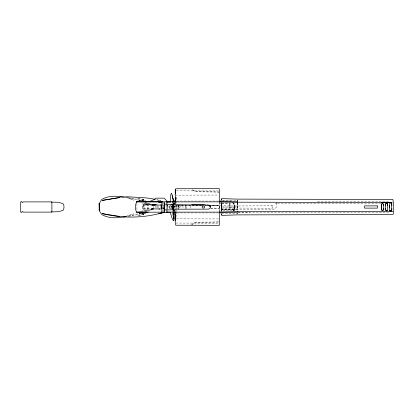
<?xml version="1.0" encoding="UTF-8"?>
<svg xmlns="http://www.w3.org/2000/svg" width="414" height="414" viewBox="0 0 414 414"><rect width="100%" height="100%" fill="white"/><g stroke="black" fill="none" stroke-linecap="round" stroke-linejoin="round"><path stroke-width="0.31" stroke-dasharray="2.07 1.55" d="M163.339 208.915L163.339 206.462M172.829 215.145L172.835 204.319M172.84 203.672L172.84 201.737M173.921 212.139L173.921 207.549M234.588 206.679L234.117 209.515L221.211 209.365L221.231 202.073M221.78 203.062L221.78 210.938M229.646 204.086L229.646 208.102L229.646 203.445L221.78 203.445M237.532 212.444L237.517 213.836L237.532 212.858M221.759 208.485L221.764 209.624L237.465 209.603L237.532 204.93M237.517 202.493L237.517 203.222L237.517 200.164L237.517 202.26M143.912 204.93L143.906 208.92L150.696 208.925M153.459 208.283L153.465 205.717M237.481 208.097L237.501 202.979M237.507 202.342L237.512 200.423L221.78 200.423M155.638 207.745L155.648 204.801M237.507 201.659L237.481 209.458M237.532 202.788L237.507 207.761L237.532 207L221.211 207.041M178.532 208.78L178.543 207.393L178.279 209.986M190.155 208.118L190.171 205.882M173 209.567L173.119 205.758M173.135 205.121L173.212 202.586M276.831 202.876L276.733 205.97L275.579 208.511L271.801 209.696L221.764 209.753L221.759 209.267L221.769 211.114M185.679 205.277L185.488 208.811L185.467 205.432M173.052 211.414L173.554 204.392M172.829 208.345L173.176 202.591M172.648 208.811L172.648 205.189M174.661 205.639L174.527 206.746L173.166 206.746L173.166 210.819L174.527 210.819L174.765 212.009L174.527 210.819M233.698 210.69L234.391 208.661L233.698 210.69C235.028 207.994 234.976 204.356 232.699 202.198M234.365 208.811L234.634 207M173.399 206.094L173.166 207.621L174.527 207.43M221.345 205.272L221.692 203.284M186.548 208.749L186.864 206.99L186.548 205.251M143.881 209.339L144.31 207L143.881 204.661M173.218 210.591L173.326 206.591M221.78 209.686L221.769 211.031M173.052 208.604L173.921 203.497L173.776 201.866M146.975 209.339L147.503 207L146.711 203.486M147.839 209.339L148.45 207L147.845 204.661M221.242 209.349L234.117 209.494L234.391 208.661M234.117 209.515L234.536 207.714L233.222 210.917M173.145 211.28L173.461 210.353L173.766 211.207M167.225 208.832L167.944 207.062L167.142 205.013M276.852 202.26L276.5 203.124L275.734 203.45L380.668 203.434M141.785 211.326L142.566 210.317M179.671 207L178.553 208.444L178.558 205.561L179.671 207L178.548 206.607L178.279 205.763M144.124 213.759L142.846 214.907L138.478 215.777M143.979 213.945L145.257 212.936L142.846 214.907L145.852 213.138M173.704 208.749L171.831 208.252L173.528 206.933L179.547 206.928L178.548 206.607L178.527 205.22M191.889 224.564L195.17 222.24L219.291 221.894M140.615 212.848L138.178 214.633L128.045 216.32M191.413 224.916L194.673 222.742L219.291 221.971M163.1 208.925L163.214 205.07M140.537 213.169L138.178 214.633L141.505 213.236M172.302 205.903L173.238 205.468M229.594 205.877L230.381 205.608L230.474 204.594L229.594 204.097M126.327 216.237L133.66 213.893L126.244 216.305M141.008 212.874L129.83 216.02L126.037 216.217M137.696 215.792L143.554 214.281M233.786 210.938L234.8 210.824L221.78 210.824M156.554 207.388L160.575 206.948M171.831 206.12L179.065 205.427M144.719 204.858L150.82 204.832M229.646 207.155L237.532 207M221.873 200.893L231.219 200.971L230.852 200.764M145.148 204.92L151.327 204.852M201.747 205.644L176.592 205.799L201.737 205.701M204.977 205.623L208.847 205.598M209.489 205.592L237.455 205.991L268.07 205.805L268.117 205.225L272.06 205.24L272.531 207L272.06 208.759L268.117 208.77L268.049 208.185L237.455 208.066L210.767 208.552M143.632 204.909L151.074 204.878M204.961 205.691L208.832 205.675L204.961 205.608M238.231 212.206L249.844 212.175M175.262 195.16L218.649 195.046M176.685 201.069L219.291 201.069M221.806 201.214L231.674 201.209M317.579 201.809L389.139 201.809M221.78 203.186L234.8 203.186L233.786 203.062M173.166 206.793L174.527 206.793L174.765 205.085L174.527 203.59L173.166 203.548L173.166 201.991M143.197 205.07L151.032 205.07M161.967 205.07L163.618 205.07M207.026 205.292L209.608 205.292M210.25 205.292L219.291 205.292M210.897 208.708L219.291 208.708M143.653 208.925L150.644 208.925M161.941 208.925L163.613 208.925M238.179 212.191L389.486 212.191M176.685 212.931L219.291 212.931M221.759 213.577L237.532 213.577M176.54 190.828L218.649 190.963M201.737 205.598L176.592 205.541L176.592 208.589M176.54 218.825L218.649 218.954M175.898 223.042L218.649 223.177M207.01 204.899L208.278 204.904L206.995 204.894M151.891 204.889L146.328 204.821M234.64 207.072L221.205 207L221.211 209.365M171.955 208.232L173.166 208.247L173.399 209.769M219.291 192.106L195.165 191.76L191.894 189.431L194.683 191.268L219.291 192.034M221.707 206.984L221.806 211.451M171.355 205.696L173.166 205.763M124.837 197.732L130.586 198.047L138.167 199.351L141.448 200.749M171.831 208.252L177.642 208.568M173.399 203.672L174.527 203.771M156.554 206.612L161.087 207.052M127.186 197.664L130.586 198.047L139.86 200.754M138.447 198.223L142.799 199.108L145.852 200.862M160.725 200.826L157.18 199.983L160.208 200.743M137.691 198.202L143.56 199.719L142.799 199.108L144.103 200.247M156.57 199.507L160.813 200.749M172.4 206.389L173.528 206.933M141.096 201.116L138.167 199.351L140.098 200.78M142.799 199.108L144.243 200.252M232.492 202.146L234.365 205.189L234.588 207.243L233.946 204.169L232.859 202.653L233.946 204.169M141.769 202.643L142.556 203.647M176.173 197.571L176.659 198.632M167.106 204.971L168.105 207.16M173.709 208.501L173.28 207.549L173.761 210.985M166.744 203.993L168.136 207.191M143.001 205.323L143.446 206.995M234.588 207.243L234.365 205.189M221.345 208.728L221.697 210.798M174.527 203.548L174.734 205.085M174.527 209.375L174.672 210.959M173.166 202.42L173.223 203.388M182.895 205.717L182.993 208.283M173.833 202.839L173.896 209.66M221.769 202.731L221.78 204.464M237.522 202.876L237.532 207.166M166.997 205.235L166.997 208.935L167.033 205.07M163.339 205.292L163.339 207M136.936 203.833L136.936 210.902M272.06 205.24L272.06 208.03M237.532 200.423L237.532 200.852M237.532 202.167L237.532 210.472M221.759 202.901L221.78 211.352M221.205 202.891L221.211 207.714M219.523 205.898L219.523 208.097M219.291 202.694L219.291 211.694M180.871 205.251L180.871 208.749M176.685 197.53L176.685 203.988M176.659 205.039L176.685 208.708M176.659 209.686L176.685 211.145M176.685 211.699L176.685 216.47M175.707 202.601L175.707 207M175.262 202.027L175.236 203.988M175.262 205.292L175.236 212.247M174.527 202.244L174.527 211.342M173.921 203.398L173.921 208.972M173.399 204.278L173.399 208.542M172.829 200.583L172.829 215.28M166.935 204.966L166.94 209.034M163.339 208.123L163.339 208.822M162.764 203.145L162.764 211.497M221.692 208.035L221.661 210.126L219.172 210.245L219.172 203.621L221.661 203.843L221.692 208.035M217.857 205.639L209.474 205.67L217.857 205.639M131.559 199.31L126.617 197.602L133.665 200.117L131.559 199.31"/><path stroke-width="0.62" d="M166.935 204.387L166.94 201.421M173.921 212.729L173.921 219.208L173.699 216.781M175.707 194.031L175.707 189.555M170.278 201.866L170.785 194.42L171.613 193.167L173.549 200.567M161.781 212.579L161.905 201.421M221.744 199.677L221.759 198.622L237.517 199.118L392.902 199.47L393.3 202.249L393.3 213.872L392.902 214.524L237.517 214.882L221.759 215.378L221.744 214.323M219.71 201.861L219.731 201.22L220.755 201.214M385.563 205.303L385.724 203.678L386.836 203.212L387.219 203.295L386.179 203.264L386.836 203.212L387.68 203.962L387.721 205.582M383.757 208.392L383.706 209.722L383.706 204.278L383.757 205.608M164.42 204.449L164.467 209.582M391.763 210.265L391.877 208.594M163.928 211.585L164.203 208.206M164.482 205.794L164.762 202.415M221.759 198.989L220.998 200.738M387.68 203.962L387.711 209.877L386.836 210.783L386.179 210.736L387.219 210.705L385.605 210.017L385.605 203.983M385.563 204.242L385.724 203.678M174.527 212.791L174.765 212.009L174.527 212.791L173.616 213.06M143.011 205.013L143.679 204.097L144.595 203.76L149.873 203.854M382.65 203.512L381.579 204.237L382.081 203.672L382.94 203.517L382.081 203.672C381.242 205.447 381.242 208.552 382.081 210.328L382.94 210.483L382.081 210.328L381.579 209.753L382.65 210.488M145.236 212.185L141.572 213.857L146.292 212.061L145.236 212.185L164.86 212.18L158.945 213.593M150.463 201.111L154.624 199.408L155.685 198.146L164.12 198.146L166.852 200.847M166.832 201.297L165.419 201.82L145.236 201.815L141.572 200.148L146.292 201.939L145.236 201.815M124.164 197.224C116.722 195.806 108.499 195.475 101.756 199.444L99.137 203.745L99.163 210.509L101.756 214.555C108.722 218.675 117.405 218.214 125.064 216.662M158.992 213.562L164.451 212.185C144.336 218.225 122.601 218.633 102.237 213.603L119.718 216.413M146.292 212.061L136.071 212.165M123.884 217.019L125.665 216.719M119.739 197.581L102.248 200.402L117.705 197.82L120.324 197.043L127.703 196.774L147.058 197.975L155.302 199.305M153.258 208.925L151.86 209.039L149.873 210.146L144.605 210.24L143.679 209.903M158.955 209.091L161.181 208.925L161.595 208.216L161.595 205.784L161.263 205.101L160.513 204.914M151.374 209.029L153.454 208.925M173.942 201.861L171.95 201.866M158.365 202.213L162.174 202.104M166.625 201.975L170.889 201.866M51.424 211.885L58.907 211.709L63.187 210.198C64.279 208.377 64.263 205.629 63.187 203.802L58.907 202.291L51.424 202.11M219.316 212.139L237.512 211.818M151.943 204.842L155.648 204.801M219.731 201.22L220.703 201.214M151.695 204.873L155.416 204.858M166.826 212.139L170.221 212.134L171.95 217.914L173.218 220.652L173.921 220.745L173.921 212.134L173.218 212.134M173.166 201.08L174.765 200.806L174.527 202.332M51.74 201.887L23.298 201.887L22.749 202.456L21.999 202.456L21.911 201.561L21.047 201.561L20.7 202.296L20.7 211.787L21.047 212.439L21.911 212.439L21.999 211.544L22.749 211.544L23.298 212.113L51.74 212.113M162.236 201.866L136.698 201.851L135.621 204.619L135.678 209.965L136.698 212.149L142.887 212.149M166.433 201.861L237.512 201.861L237.517 202.493M381.356 202.493L392.115 202.493L237.512 202.198L219.316 201.861M204.485 204.889C191.164 204.977 177.88 204.904 164.731 204.118L164.731 209.882L170.998 209.882L172.923 209.205L208.718 209.137L210.048 208.206L210.359 206.793M151.643 205.07L155.364 205.07M156.43 205.07L161.46 205.07M151.286 208.925L159.68 208.925M392.948 211.507L237.517 211.507L237.512 212.139L166.433 212.139M139.151 212.149L148.357 212.139M163.504 212.579L166.94 212.579L166.94 209.613M159.24 201.856L162.35 201.861M166.702 201.866L170.439 201.866M191.666 204.795L206.353 204.889M151.891 204.889L154.929 204.914M154.914 204.671L157.077 204.904M146.292 201.939L136.17 201.768L136.936 201.908M208.91 204.904L210.421 207L209.287 205.427M170.998 204.118L172.917 204.795M391.763 203.735L390.847 202.87L391.763 203.735L391.877 205.406M220.998 213.262L221.759 215.011M173.901 201.209L173.068 198.741M385.563 209.758L385.724 210.328M172.276 195.713L173.026 199.522M143.011 208.987L142.763 206.27M163.928 202.456L164.332 205.794M164.353 208.206L164.762 211.544M173.689 212.636L173.921 214.923M385.563 208.661L385.605 210.017M381.599 205.033L381.599 208.966M219.291 202.317L219.291 188.675L175.707 188.748L175.262 190.823L175.262 202.027M219.291 211.694L219.291 225.325L175.707 225.221L175.262 223.042L175.262 211.657M175.707 197.576L175.707 202.456M175.707 213.898L175.707 220.75M51.895 202.11L51.895 211.885M389.527 205.515L389.527 207.191L389.579 203.75L390.04 203.01L391.007 202.969L391.685 204.024L391.639 210.234L391.007 211.031L389.988 210.954L389.424 210.25L389.988 210.954L391.214 210.964L390.361 211.13L389.724 210.674L389.527 205.515M383.757 209.241L383.571 210.027L383.757 209.241M171.598 206.664L171.091 208.118L169.849 208.273L169.005 207L170.294 205.675L171.598 206.664M202.72 205.908L202.042 207L203.077 208.211L204.532 207.735L204.381 206.151L202.72 205.908M377.397 205.882L364.537 205.882L364.537 208.118L377.397 208.118L377.397 205.882M383.597 204.045L383.757 204.728L383.597 204.045M99.769 210.452L99.137 203.745L99.769 210.452"/></g></svg>
